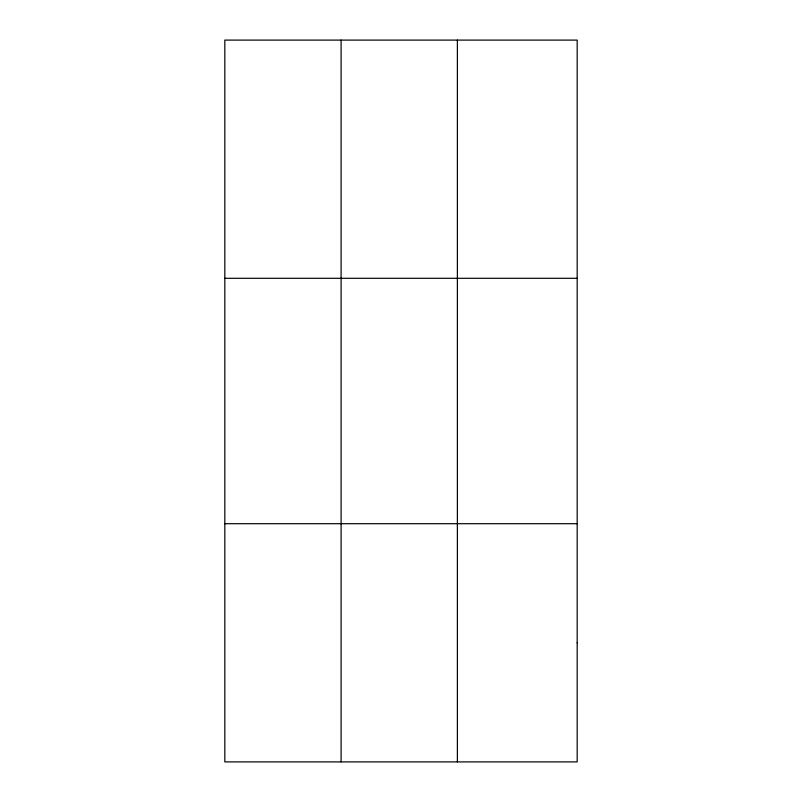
<?xml version="1.0" encoding="UTF-8"?>
<svg xmlns="http://www.w3.org/2000/svg" width="802" height="802" viewBox="0 0 802 802"><rect width="100%" height="100%" fill="white"/><g stroke="black" fill="none" stroke-linecap="round" stroke-linejoin="round"><path stroke-width="1.2" d="M341.101 761.9L341.101 40.1M457.381 761.9L457.381 40.1M224.821 278.294L577.179 278.294M224.821 523.706L577.179 523.706M577.179 642.803L577.179 761.9L224.821 761.9L224.821 40.1L577.179 40.1L577.179 642.803"/></g></svg>
